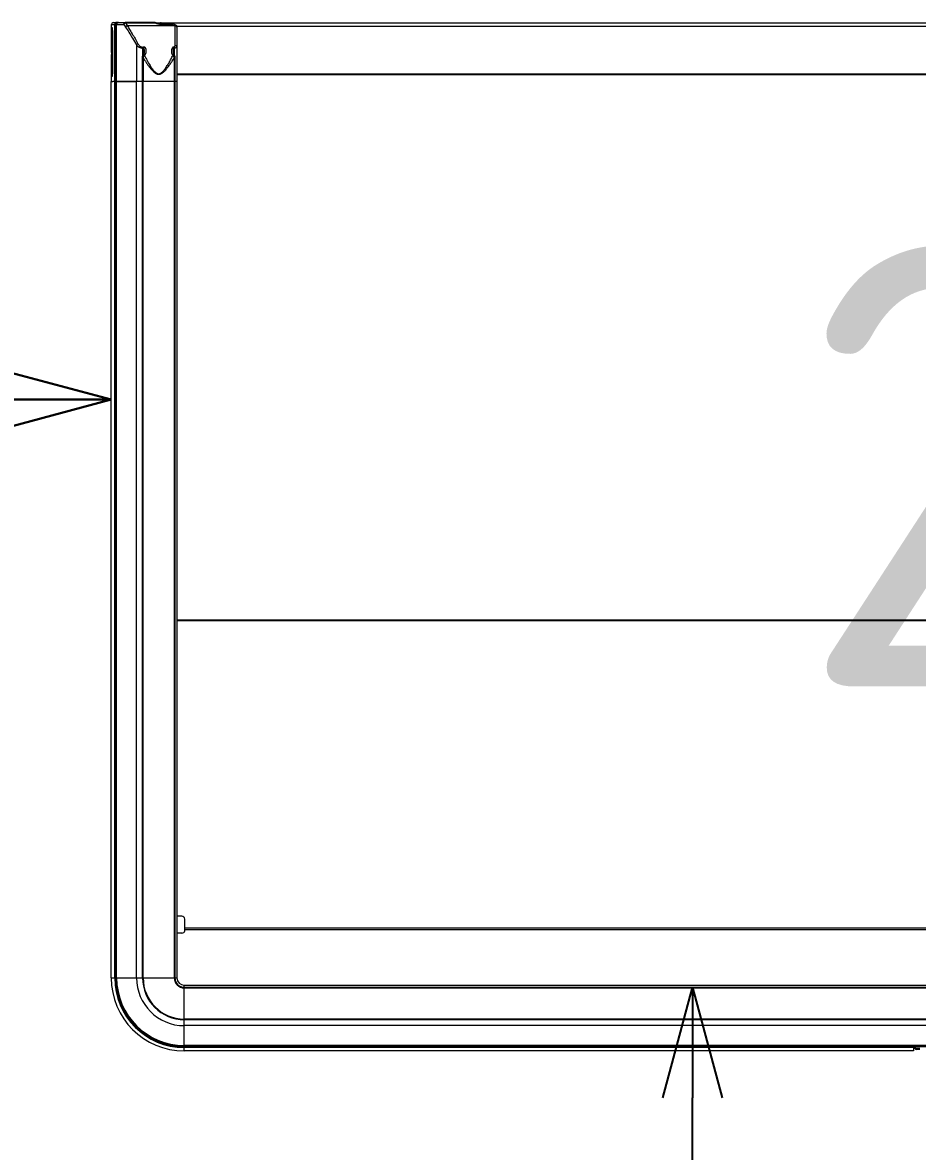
# Model space of a CAD drawing. Extents: x -150237 to 313168, y -187365 to 36962.
# Drawn here: x -35192 to -34583, y -166504 to -165736 of the extents above; entities that cross this region are included whole.
import ezdxf
from ezdxf.enums import TextEntityAlignment as Align

# ---------------------------------------------------------------- set-up
doc = ezdxf.new("R2010")
doc.units = 0
doc.header["$LTSCALE"] = 50
doc.header["$PDMODE"] = 34
doc.header["$PDSIZE"] = 20
doc.layers.get('0').update_dxf_attribs({"linetype": 'CONTINUOUS'})
doc.layers.get('Defpoints').update_dxf_attribs({"linetype": 'CONTINUOUS'})
doc.layers.add('оборудование', color=90, linetype='CONTINUOUS')
doc.layers.add('размеры', color=250, linetype='CONTINUOUS', lineweight=30)
doc.styles.get("Standard").update_dxf_attribs({"font": 'isocpeur.ttf'})
doc.dimstyles.get("Standard").update_dxf_attribs({"dimscale": 0, "dimtxt": 180, "dimasz": 75, "dimexe": 0, "dimexo": 0, "dimgap": 30, "dimtad": 1, "dimdec": 0, "dimdsep": 46, "dimtxsty": 'Standard', "dimblk1": 'OPEN30', "dimblk2": 'OPEN30', "dimsah": 1, "dimcen": 25, "dimadec": 0, "dimazin": 0, "dimtfac": 1, "dimtdec": 0, "dimtmove": 0, "dimatfit": 3, "dimldrblk": 'OPEN30', "dimfxl": 1, "dimtolj": 1, "dimtzin": 0, "dimarcsym": 0})

# ---------------------------------------------------------------- blocks, each defined once
blk = doc.blocks.new('_OPEN30')
at = {"color": 0, "linetype": 'ByBlock'}
for p, q in [((-1, 0.268), (0, 0)), ((0, 0), (-1, -0.268)), ((0, 0), (-1, 0))]:
    blk.add_line(p, q, dxfattribs=at)
blk = doc.blocks.new('*D391')
at = {"layer": 'Defpoints', "color": 0, "transparency": 16777216}
for p in [(-36016.49, -165992.7), (-35131.41, -165992.7), (-36016.49, -166016.43)]:
    blk.add_point(p, dxfattribs=at)
at = {"layer": 'размеры', "color": 0, "lineweight": -2, "transparency": 16777216}
for p, q in [((-36016.49, -166016.43), (-36016.49, -165992.7)), ((-35206.41, -165992.7), (-35941.49, -165992.7))]:
    blk.add_line(p, q, dxfattribs=at)
at = {"layer": 'размеры', "color": 0, "lineweight": -2, "transparency": 16777216, "xscale": 75, "yscale": 75, "zscale": 75, "rotation": 180}
blk.add_blockref('_OPEN30', (-36016.49, -165992.7), dxfattribs=at)
at = {"layer": 'размеры', "color": 0, "lineweight": -2, "transparency": 16777216, "xscale": 75, "yscale": 75, "zscale": 75}
blk.add_blockref('_OPEN30', (-35131.41, -165992.7), dxfattribs=at)
at = {"layer": 'размеры', "color": 0, "lineweight": 5, "transparency": 16777216, "insert": (-35573.95, -165872.7), "char_height": 180, "attachment_point": 5}
blk.add_mtext('\\A1;885', dxfattribs=at)
blk = doc.blocks.new('*U71')
at = {"layer": 'оборудование', "color": 1, "linetype": 'Continuous', "lineweight": 15}
for p, q in [((49.7, 0), (659.7, 0)), ((49.7, -0.04), (49.7, 0)), ((49.7, -0.02), (49.7, -0.14)), ((49.7, -0.04), (49.7, -0.14)), ((49.7, -0.14), (49.7, -0.32)), ((49.7, -0.17), (49.7, -0.32)), ((49.7, -0.32), (49.7, -0.56)), ((49.7, -0.32), (49.7, -0.56)), ((49.7, -0.56), (49.7, -0.88)), ((49.7, -0.88), (49.7, -1.28)), ((49.7, -1.09), (49.7, -2.35)), ((49.7, -1.28), (49.7, -1.77)), ((49.7, -1.77), (49.7, -2.34)), ((49.7, -2.34), (659.7, -2.34)), ((49.7, -2.34), (49.7, -3.01)), ((659.7, -3.01), (49.7, -3.01)), ((49.7, -3.01), (49.7, -3.67)), ((49.7, -3.67), (659.6, -3.67)), ((659.7, -3.67), (659.6, -3.67)), ((659.7, -0.04), (659.7, 0)), ((659.7, -0.04), (659.7, -0.14)), ((659.7, -0.11), (663.26, -0.11)), ((659.7, -0.14), (659.7, -0.32)), ((659.7, -0.32), (659.7, -0.53)), ((659.7, -0.56), (659.7, -0.53)), ((659.7, -0.56), (659.7, -0.79)), ((659.7, -0.88), (659.7, -0.79)), ((659.7, -0.88), (659.7, -1.1)), ((659.7, -1.28), (659.7, -1.09)), ((659.7, -2.31), (659.7, -1.36)), ((698.45, -2.31), (659.7, -2.31)), ((659.7, -2.92), (659.7, -2.31)), ((659.7, -2.92), (659.7, -3.01)), ((698.45, -2.99), (659.7, -2.99)), ((659.7, -3.38), (659.7, -3.01)), ((659.7, -3.38), (659.7, -3.67)), ((659.7, -3.67), (698.45, -3.67)), ((663.25, -0.21), (664.26, -0.21)), ((663.26, -0.45), (663.26, -0.55)), ((664.25, -0.11), (666.33, -0.11)), ((664.26, -0.87), (664.26, -0.77)), ((665.53, -0.88), (693.7, -0.88)), ((665.53, -0.97), (693.7, -0.97)), ((666.33, -0.11), (666.33, -0.26)), ((675.7, -0.11), (666.33, -0.11)), ((666.33, -0.31), (666.33, -0.7)), ((676.41, -0.11), (677.94, -0.11)), ((684.35, -0.11), (678.57, -0.11)), ((678.57, -0.21), (678.57, -0.11)), ((679.25, -0.11), (679.25, -0.11)), ((684.69, -0.11), (686.13, -0.11)), ((686.06, -0.21), (690.26, -0.21)), ((692.33, -0.11), (686.54, -0.11)), ((686.54, -0.21), (686.54, -0.11)), ((690.51, -0.52), (690.51, -0.63)), ((690.76, -0.52), (690.51, -0.52)), ((690.51, -0.62), (690.76, -0.62)), ((690.51, -0.63), (691.05, -0.63)), ((690.76, -0.57), (690.76, -0.52)), ((690.91, -0.57), (690.76, -0.57)), ((690.76, -0.58), (690.76, -0.57)), ((691.07, -0.58), (690.76, -0.58)), ((690.76, -0.58), (690.76, -0.61)), ((690.76, -0.61), (691.05, -0.61)), ((690.91, -0.58), (690.91, -0.57)), ((691.11, -0.58), (691.11, -0.56)), ((691.37, -0.54), (691.37, -0.56)), ((691.81, -0.52), (691.51, -0.52)), ((691.51, -0.55), (691.51, -0.52)), ((691.59, -0.62), (691.59, -0.58)), ((692.6, -0.11), (695.06, -0.11)), ((695.06, -0.77), (695.06, -0.11)), ((695.06, -0.21), (696.06, -0.21)), ((695.06, -0.77), (695.06, -0.87)), ((696.06, -0.11), (698.45, -0.11)), ((696.06, -0.77), (696.06, -0.11)), ((698.45, -0.11), (698.45, -2.31)), ((698.45, -2.31), (698.45, -2.99)), ((698.45, -3.67), (698.45, -2.99)), ((699.7, -3.52), (699.66, -3.22)), ((698.45, -8.47), (696.66, -9.68)), ((699.54, -9.63), (697.7, -10.83)), ((697.7, -10.83), (697.7, -43.44)), ((699.54, -9.63), (699.54, -30)), ((699.7, -9.63), (699.54, -9.63)), ((699.7, -30), (699.7, -9.63)), ((49.7, -17.2), (659.6, -17.2)), ((49.7, -17.2), (49.7, -21.09)), ((49.7, -21.26), (659.7, -21.26)), ((49.7, -21.26), (49.7, -21.7)), ((49.7, -21.7), (659.7, -21.7)), ((49.7, -21.7), (49.7, -42.87)), ((659.6, -17.2), (659.7, -17.2)), ((684.54, -17.2), (659.7, -17.2)), ((659.7, -21.26), (659.7, -17.2)), ((659.7, -21.26), (676.11, -21.26)), ((659.7, -21.7), (659.7, -21.26)), ((659.7, -42.87), (659.7, -21.7)), ((675.82, -21.7), (659.7, -21.7)), ((676.62, -22.03), (675.82, -21.7)), ((682.4, -21.56), (677.26, -21.56)), ((677.85, -23.1), (677.3, -22.71)), ((677.33, -21.6), (682.4, -21.6)), ((677.51, -21.7), (678.06, -22.1)), ((678.41, -22.27), (682.4, -22.27)), ((682.4, -21.6), (682.4, -21.56)), ((683.08, -21.6), (682.4, -21.6)), ((682.4, -22.27), (682.4, -21.6)), ((683.08, -22.27), (682.4, -22.27)), ((683.08, -21.6), (683.07, -21.47)), ((683.08, -22.27), (683.08, -21.6)), ((699.54, -30), (699.7, -30)), ((698.56, -32.79), (698.56, -41.95)), ((698.56, -32.79), (698.75, -32.79)), ((698.75, -32.79), (698.75, -41.95)), ((699.4, -31), (699.28, -31)), ((699.4, -1105.27), (699.4, -31)), ((699.4, -34), (699.5, -34)), ((699.5, -34), (699.5, -572)), ((659.7, -42.87), (49.7, -42.87)), ((49.7, -42.87), (49.7, -43.31)), ((659.7, -43.31), (49.7, -43.31)), ((49.7, -43.31), (49.7, -44.7)), ((659.7, -44.7), (49.7, -44.7)), ((80.22, -48), (80.22, -44.7)), ((91.69, -48), (91.69, -44.7)), ((292.73, -1105.27), (292.73, -44.7)), ((293.07, -1105.27), (293.07, -44.7)), ((675.82, -42.87), (659.7, -42.87)), ((659.7, -43.31), (659.7, -42.87)), ((676.15, -43.31), (659.7, -43.31)), ((659.7, -44.7), (659.7, -43.31)), ((683.51, -44.7), (659.7, -44.7)), ((664.15, -1105.27), (664.15, -44.7)), ((664.66, -1105.27), (664.66, -44.7)), ((677.33, -41.88), (677.74, -41.59)), ((677.43, -42.95), (682.39, -42.95)), ((677.93, -42.6), (677.51, -42.9)), ((682.28, -42.41), (678.36, -42.41)), ((682.39, -42.95), (682.28, -42.41)), ((683.06, -42.79), (682.96, -42.26)), ((684.22, -43.45), (697.57, -43.45)), ((696.72, -44.68), (696.53, -44.7)), ((696.97, -44.65), (696.72, -44.68)), ((697.1, -1105.27), (697.1, -44.59)), ((697.7, -43.44), (697.57, -43.45)), ((698.56, -41.95), (698.75, -41.95)), ((0, -546.05), (0, -49.7)), ((2.34, -546.36), (2.34, -49.7)), ((3.01, -49.7), (3.01, -547.07)), ((3.67, -1100.3), (3.67, -49.8)), ((17.2, -49.8), (17.2, -49.7)), ((17.2, -49.7), (21.09, -49.7)), ((17.2, -1100.3), (17.2, -49.8)), ((21.27, -1100.3), (21.27, -49.7)), ((21.27, -49.7), (21.7, -49.7)), ((21.7, -49.7), (42.87, -49.7)), ((21.7, -1100.3), (21.7, -49.7)), ((42.87, -49.7), (42.87, -1100.3)), ((42.87, -49.7), (43.31, -49.7)), ((43.31, -49.7), (43.31, -1100.3)), ((43.43, -49.7), (44.7, -49.7)), ((44.7, -49.7), (44.7, -1100.3)), ((81.64, -50), (82.46, -50)), ((82.46, -1100), (82.46, -50)), ((82.46, -50), (83.52, -50)), ((83.52, -1100), (83.52, -50)), ((83.52, -50), (89.69, -50)), ((0.04, -546.05), (0, -546.05)), ((0.14, -546.05), (0.04, -546.05)), ((0.32, -546.05), (0.14, -546.05)), ((0.56, -546.05), (0.32, -546.05)), ((0.88, -546.05), (0.56, -546.05)), ((1.28, -546.05), (0.88, -546.05)), ((1.77, -546.05), (1.28, -546.05)), ((1.65, -550.28), (1.65, -547.05)), ((3.05, -547.05), (1.65, -547.05)), ((2.34, -546.05), (1.77, -546.05)), ((1.81, -546.37), (1.81, -546.05)), ((2.21, -546.05), (2.21, -546.1)), ((2.21, -546.1), (2.34, -546.08)), ((3.01, -547.07), (3.05, -547.08)), ((3.05, -547.08), (3.05, -603.02))]:
    blk.add_line(p, q, dxfattribs=at)
at = {"layer": 'оборудование', "color": 1, "linetype": 'Continuous', "lineweight": 15, "flags": 128}
for points in [[(677.51, -21.7), (677.54, -21.73), (677.59, -21.88), (677.57, -22.11), (677.47, -22.39), (677.3, -22.71)], [(677.85, -23.1), (678.01, -22.79), (678.11, -22.51), (678.14, -22.28), (678.09, -22.13), (678.05, -22.1)], [(699.5, -34), (699.44, -33.42), (699.4, -33.23)], [(677.51, -42.9), (677.55, -42.86), (677.6, -42.71), (677.58, -42.48), (677.49, -42.19), (677.33, -41.88)], [(677.92, -42.61), (677.97, -42.57), (678.02, -42.41), (678, -42.18), (677.9, -41.9), (677.74, -41.59)], [(684.22, -43.45), (684.2, -43.7), (684.16, -43.93), (684.1, -44.15), (684.01, -44.34), (683.9, -44.49), (683.78, -44.61), (683.65, -44.68), (683.51, -44.7)]]:
    blk.add_lwpolyline(points, dxfattribs=at)
at = {"layer": 'оборудование', "color": 1, "linetype": 'Continuous', "lineweight": 15}
for centre, radius, start, end in [((49.7, -49.7), 49.7, 90.00004, 179.99961), ((49.7, -49.7), 47.35, 90, 180), ((49.7, -49.7), 46.69, 90, 180), ((49.7, -49.7), 46.03, 90, 180), ((698.45, -1.36), 1.25, 0, 90), ((696.24, -11.11), 1.49, 10.96818, 73.56109), ((49.7, -49.7), 32.5, 90, 180), ((49.7, -49.7), 28.44, 90.00405, 180.00253), ((49.7, -49.7), 28, 90, 180), ((675.59, -21.67), 1.09, 340.50046, 19.16378), ((680.72, -6.15), 15.5, 276.19906, 278.71502), ((683.29, -18.89), 2.1, 19.64876, 53.54537), ((698.45, -30), 1.25, 316.05401, 0), ((49.7, -49.7), 6.83, 90, 180), ((49.7, -49.7), 6.39, 90, 180.0174), ((49.7, -49.7), 5, 90, 180), ((675.71, -42.88), 1.06, 339.2396, 20.80121), ((680.6, -33.4), 9.16, 280.60498, 284.91391), ((680.71, -33.92), 9.18, 280.55279, 284.86904), ((696.66, -43.62), 1.06, 270.33732, 9.6116), ((696.37, -43.54), 1.19, 286.69022, 4.07885), ((81.99, -48.25), 1.79, 171.9516, 258.58114), ((89.69, -48), 2, 270, 0), ((1.65, -547.75), 0.7, 90, 180)]:
    blk.add_arc(centre, radius, start, end, dxfattribs=at)
at = {"layer": 'оборудование', "color": 1, "linetype": 'Continuous', "lineweight": 15, "extrusion": (0, 0, -1)}
for centre, ratio, start_param in [((698.81, -203.16), 0.563237, 3.076466), ((699.91, -203.16), 0.624207, 3.076177)]:
    blk.add_ellipse(centre, major_axis=(0, -203.05), ratio=ratio, start_param=start_param, end_param=3.077671, dxfattribs=at)
at = {"layer": 'оборудование', "color": 1, "linetype": 'Continuous', "lineweight": 15}
for points, knots in [([(49.7, -0.64), (49.7, -0.64), (49.7, -0.69), (49.7, -0.87), (49.7, -1.03)], [0, 0, 0, 0, 0.076915, 1, 1, 1, 1]), ([(49.7, -2.35), (49.7, -2.38), (49.7, -2.44), (49.7, -2.66), (49.7, -2.87), (49.7, -2.99), (49.7, -3.01)], [0, 0, 0, 0, 0.312739, 0.625511, 0.938234, 1, 1, 1, 1]), ([(49.7, -3.67), (49.7, -3.63), (49.7, -3.57), (49.7, -3.34), (49.7, -3.12), (49.7, -3.01)], [0, 0, 0, 0, 0.323418, 0.646828, 1, 1, 1, 1]), ([(49.7, -3.67), (49.7, -4.19), (49.7, -5.22), (49.7, -7.32), (49.7, -9.93), (49.7, -13.08), (49.7, -15.86), (49.7, -17.2)], [0, 0, 0, 0, 0.210212, 0.410236, 0.59927, 0.807419, 1, 1, 1, 1]), ([(49.7, -3.67), (49.7, -4.42), (49.7, -5.56), (49.7, -7.77), (49.7, -9.98), (49.7, -12.92), (49.7, -15.77), (49.7, -17.2)], [0, 0, 0, 0, 0.294332, 0.441396, 0.589008, 0.793023, 1, 1, 1, 1]), ([(659.7, -3.67), (659.7, -4.42), (659.7, -5.55), (659.7, -7.74), (659.7, -9.94), (659.7, -12.88), (659.7, -15.76), (659.7, -17.2)], [0, 0, 0, 0, 0.292467, 0.4386, 0.585269, 0.791121, 1, 1, 1, 1]), ([(659.7, -17.2), (659.7, -16.24), (659.7, -14.31), (659.7, -11.89), (659.7, -9.76), (659.7, -7.54), (659.7, -5.39), (659.7, -4.24), (659.7, -3.67)], [0, 0, 0, 0, 0.1359451, 0.2730252, 0.408898, 0.5454009, 0.7719226, 1, 1, 1, 1]), ([(663.26, -0.18), (663.26, -0.15), (663.26, 0), (663.26, -0.42), (663.26, -0.77)], [0, 0, 0, 0, 0.141972, 1, 1, 1, 1]), ([(663.26, -0.87), (663.26, -0.52), (663.26, -0.1), (663.26, -0.25), (663.26, -0.28)], [0, 0, 0, 0, 0.858028, 1, 1, 1, 1]), ([(663.26, -0.77), (663.28, -0.79), (663.33, -0.84), (663.73, -0.89), (664.31, -0.94), (664.94, -0.97), (665.36, -0.97), (665.53, -0.97)], [0, 0, 0, 0, 0.215641, 0.431295, 0.646704, 0.861366, 1, 1, 1, 1]), ([(664.26, -0.18), (664.26, -0.15), (664.26, 0), (664.26, -0.42), (664.26, -0.77)], [0, 0, 0, 0, 0.141975, 1, 1, 1, 1]), ([(664.26, -0.77), (664.27, -0.78), (664.3, -0.81), (664.52, -0.84), (664.84, -0.86), (665.2, -0.88), (665.43, -0.88), (665.53, -0.88)], [0, 0, 0, 0, 0.215614, 0.431232, 0.646578, 0.8612, 1, 1, 1, 1]), ([(666.33, -0.7), (666.8, -0.69), (668.2, -0.67), (670.5, -0.62), (673.48, -0.53), (676.58, -0.41), (679.6, -0.28), (682.12, -0.17), (683.82, -0.11), (684.47, -0.11), (684.69, -0.11)], [0, 0, 0, 0, 0.05664, 0.170075, 0.285222, 0.442319, 0.603967, 0.761259, 0.923135, 1, 1, 1, 1]), ([(678.57, -0.11), (678.49, -0.11), (678.07, -0.11), (677.14, -0.11), (675.6, -0.14), (674.09, -0.17), (672.42, -0.21), (670.97, -0.24), (668.85, -0.28), (667.38, -0.3), (666.33, -0.31)], [0, 0, 0, 0, 0.038183, 0.191301, 0.344412, 0.497521, 0.573923, 0.727035, 0.80344, 1, 1, 1, 1]), ([(666.33, -0.26), (666.49, -0.26), (667.32, -0.25), (668.77, -0.23), (670.6, -0.2), (672.3, -0.17), (673.84, -0.14), (674.97, -0.12), (675.85, -0.11), (676.21, -0.11), (676.41, -0.11)], [0, 0, 0, 0, 0.0390587, 0.1955902, 0.3521204, 0.5086472, 0.6651696, 0.8216941, 0.8998385, 1, 1, 1, 1]), ([(666.33, -0.41), (666.53, -0.41), (667.57, -0.4), (669.38, -0.37), (671.65, -0.33), (673.37, -0.29), (674.95, -0.25), (676.07, -0.23), (677.18, -0.21), (677.63, -0.21), (677.9, -0.21)], [0, 0, 0, 0, 0.041783, 0.209333, 0.376878, 0.544418, 0.62802, 0.795558, 0.879162, 1, 1, 1, 1]), ([(686.54, -0.11), (686.48, -0.11), (686.18, -0.1), (685.3, -0.11), (683.49, -0.18), (681.53, -0.27), (680.53, -0.32)], [0, 0, 0, 0, 0.0532, 0.266287, 0.62712, 1, 1, 1, 1]), ([(680.53, -0.32), (680.67, -0.33), (681.37, -0.37), (682.85, -0.45), (684.42, -0.52), (685.24, -0.55)], [0, 0, 0, 0, 0.106383, 0.533224, 1, 1, 1, 1]), ([(681.5, -0.38), (681.88, -0.36), (683.22, -0.29), (684.88, -0.22), (685.71, -0.22), (686.06, -0.22)], [0, 0, 0, 0, 0.1889972, 0.6583711, 1, 1, 1, 1]), ([(685.24, -0.55), (685.49, -0.53), (686.76, -0.44), (688.78, -0.3), (690.75, -0.17), (691.99, -0.11), (692.43, -0.11), (692.6, -0.11)], [0, 0, 0, 0, 0.072591, 0.363656, 0.654737, 0.868732, 1, 1, 1, 1]), ([(689.7, -0.57), (689.72, -0.59), (689.75, -0.61), (690, -0.64), (690.37, -0.66), (690.83, -0.68), (691.32, -0.68), (691.79, -0.67), (692.19, -0.65), (692.47, -0.62), (692.57, -0.59), (692.59, -0.57), (692.53, -0.54), (692.29, -0.51), (691.92, -0.49), (691.46, -0.48), (690.97, -0.48), (690.5, -0.49), (690.1, -0.51), (689.82, -0.53), (689.71, -0.56), (689.71, -0.57), (689.7, -0.57)], [0, 0, 0, 0, 0.053855, 0.107713, 0.161522, 0.215206, 0.268755, 0.322235, 0.375748, 0.429381, 0.483148, 0.500052, 0.553875, 0.6077, 0.661463, 0.715116, 0.768682, 0.822209, 0.875755, 0.929375, 0.983094, 1, 1, 1, 1]), ([(692.34, -0.57), (692.33, -0.57), (692.3, -0.55), (692.1, -0.52), (691.79, -0.51), (691.41, -0.5), (691, -0.5), (690.61, -0.5), (690.27, -0.52), (690.04, -0.54), (689.95, -0.56), (689.94, -0.58), (689.99, -0.6), (690.19, -0.63), (690.5, -0.65), (690.88, -0.66), (691.29, -0.66), (691.68, -0.65), (692.01, -0.64), (692.25, -0.61), (692.34, -0.59), (692.34, -0.58), (692.34, -0.57)], [0, 0, 0, 0, 0.053826, 0.107654, 0.161422, 0.215076, 0.268641, 0.322166, 0.375709, 0.429328, 0.483054, 0.499958, 0.553812, 0.607666, 0.661474, 0.715154, 0.768706, 0.822188, 0.875704, 0.929332, 0.983099, 1, 1, 1, 1]), ([(691.11, -0.56), (691.09, -0.56), (691.06, -0.56), (690.99, -0.57), (690.94, -0.57), (690.91, -0.57)], [0, 0, 0, 0, 0.327758, 0.592408, 1, 1, 1, 1]), ([(691.05, -0.61), (691.08, -0.61), (691.14, -0.61), (691.23, -0.61), (691.27, -0.61), (691.3, -0.61)], [0, 0, 0, 0, 0.407283, 0.70132, 1, 1, 1, 1]), ([(691.05, -0.63), (691.12, -0.63), (691.22, -0.63), (691.35, -0.63), (691.41, -0.63), (691.44, -0.62)], [0, 0, 0, 0, 0.5242488, 0.7607546, 1, 1, 1, 1]), ([(691.36, -0.58), (691.34, -0.58), (691.3, -0.58), (691.2, -0.58), (691.12, -0.58), (691.07, -0.58)], [0, 0, 0, 0, 0.217212, 0.488311, 1, 1, 1, 1]), ([(691.37, -0.54), (691.33, -0.54), (691.27, -0.55), (691.18, -0.56), (691.13, -0.56), (691.11, -0.56)], [0, 0, 0, 0, 0.561224, 0.778823, 1, 1, 1, 1]), ([(691.26, -0.57), (691.28, -0.57), (691.31, -0.57), (691.36, -0.56), (691.38, -0.56), (691.4, -0.56)], [0, 0, 0, 0, 0.343471, 0.668846, 1, 1, 1, 1]), ([(691.59, -0.58), (691.55, -0.58), (691.47, -0.57), (691.36, -0.57), (691.29, -0.57), (691.26, -0.57)], [0, 0, 0, 0, 0.410741, 0.8213529, 1, 1, 1, 1]), ([(691.3, -0.61), (691.31, -0.61), (691.34, -0.61), (691.37, -0.61), (691.39, -0.61), (691.4, -0.6)], [0, 0, 0, 0, 0.305666, 0.585163, 1, 1, 1, 1]), ([(691.44, -0.6), (691.44, -0.59), (691.44, -0.59), (691.4, -0.59), (691.37, -0.59), (691.36, -0.58)], [0, 0, 0, 0, 0.429714, 0.838555, 1, 1, 1, 1]), ([(691.4, -0.56), (691.42, -0.56), (691.48, -0.56), (691.55, -0.55), (691.6, -0.54), (691.63, -0.54)], [0, 0, 0, 0, 0.318158, 0.658529, 1, 1, 1, 1]), ([(691.4, -0.6), (691.41, -0.6), (691.42, -0.6), (691.44, -0.6), (691.44, -0.6), (691.44, -0.6)], [0, 0, 0, 0, 0.273323, 0.536418, 1, 1, 1, 1]), ([(691.44, -0.62), (691.48, -0.62), (691.53, -0.62), (691.59, -0.62), (691.62, -0.62), (691.64, -0.61)], [0, 0, 0, 0, 0.454159, 0.722896, 1, 1, 1, 1]), ([(691.71, -0.6), (691.7, -0.59), (691.7, -0.59), (691.65, -0.58), (691.6, -0.58), (691.59, -0.58)], [0, 0, 0, 0, 0.376591, 0.81712, 1, 1, 1, 1]), ([(691.64, -0.61), (691.65, -0.61), (691.67, -0.61), (691.7, -0.6), (691.71, -0.6), (691.71, -0.6)], [0, 0, 0, 0, 0.300904, 0.575372, 1, 1, 1, 1]), ([(693.7, -0.97), (693.97, -0.97), (694.5, -0.96), (695.2, -0.93), (695.74, -0.87), (696.02, -0.82), (696.05, -0.78), (696.06, -0.77)], [0, 0, 0, 0, 0.213649, 0.427277, 0.641343, 0.856248, 1, 1, 1, 1]), ([(693.7, -0.88), (693.86, -0.88), (694.16, -0.88), (694.57, -0.86), (694.87, -0.83), (695.04, -0.79), (695.06, -0.77), (695.06, -0.77)], [0, 0, 0, 0, 0.213721, 0.42744, 0.641531, 0.856384, 1, 1, 1, 1]), ([(699.66, -3.22), (699.63, -3.14), (699.56, -2.93), (699.38, -2.69), (699.15, -2.5), (698.85, -2.35), (698.61, -2.33), (698.45, -2.31)], [0, 0, 0, 0, 0.1646141, 0.4025792, 0.5600882, 0.7123478, 1, 1, 1, 1]), ([(699.7, -3.52), (699.68, -3.45), (699.65, -3.3), (699.4, -3.15), (699.14, -3.06), (698.85, -3.01), (698.61, -3), (698.45, -2.99)], [0, 0, 0, 0, 0.24993, 0.498805, 0.632655, 0.760981, 1, 1, 1, 1]), ([(698.45, -3.67), (698.45, -4.3), (698.45, -5.53), (698.45, -7.51), (698.45, -8.47)], [0, 0, 0, 0, 0.515545, 1, 1, 1, 1]), ([(698.45, -3.67), (698.59, -3.68), (698.81, -3.7), (699.11, -3.84), (699.34, -4.01), (699.52, -4.24), (699.66, -4.53), (699.69, -4.75), (699.7, -4.9)], [0, 0, 0, 0, 0.208703, 0.344039, 0.499747, 0.645552, 0.777692, 1, 1, 1, 1]), ([(699.67, -3.26), (699.68, -3.31), (699.7, -3.4), (699.7, -3.48), (699.7, -3.52)], [0, 0, 0, 0, 0.517651, 1, 1, 1, 1]), ([(699.7, -1.36), (699.7, -1.45), (699.7, -1.63), (699.7, -2.89), (699.7, -3.52)], [0, 0, 0, 0, 0.5, 1, 1, 1, 1]), ([(699.7, -4.9), (699.7, -4.85), (699.7, -4.76), (699.7, -4.45), (699.7, -4.04), (699.7, -3.69), (699.7, -3.52)], [0, 0, 0, 0, 0.245925, 0.499994, 0.754072, 1, 1, 1, 1]), ([(699.7, -4.9), (699.7, -5.3), (699.7, -6.11), (699.7, -7.66), (699.7, -8.98), (699.7, -9.63)], [0, 0, 0, 0, 0.33682, 0.670771, 1, 1, 1, 1]), ([(696.66, -9.68), (695.5, -10.44), (693.19, -11.96), (689.11, -14.51), (686.07, -16.3), (684.54, -17.2)], [0, 0, 0, 0, 0.334071, 0.665999, 1, 1, 1, 1]), ([(697.7, -10.83), (696.85, -11.37), (695.1, -12.48), (692.09, -14.29), (688.82, -16.21), (686.45, -17.52), (685.27, -18.18)], [0, 0, 0, 0, 0.243265, 0.500026, 0.74912, 1, 1, 1, 1]), ([(698.45, -8.47), (698.58, -8.5), (698.83, -8.58), (699.17, -8.86), (699.43, -9.22), (699.5, -9.5), (699.54, -9.63)], [0, 0, 0, 0, 0.242324, 0.500015, 0.757691, 1, 1, 1, 1]), ([(699.7, -9.63), (699.69, -9.49), (699.66, -9.25), (699.5, -8.98), (699.33, -8.79), (699.13, -8.65), (698.84, -8.51), (698.61, -8.48), (698.45, -8.47)], [0, 0, 0, 0, 0.239449, 0.383012, 0.500001, 0.644422, 0.760534, 1, 1, 1, 1]), ([(49.7, -17.2), (49.7, -17.6), (49.7, -18.4), (49.7, -19.79), (49.7, -20.69), (49.7, -21.02)], [0, 0, 0, 0, 0.388614, 0.777226, 1, 1, 1, 1]), ([(49.7, -21.27), (49.7, -21.27), (49.7, -21.24), (49.7, -21.33), (49.7, -21.5), (49.7, -21.65), (49.7, -21.7)], [0, 0, 0, 0, 0.023065, 0.415482, 0.807923, 1, 1, 1, 1]), ([(49.7, -21.7), (49.7, -22.41), (49.7, -23.81), (49.7, -26.25), (49.7, -28.83), (49.7, -31.51), (49.7, -34.22), (49.7, -36.87), (49.7, -39.39), (49.7, -41.39), (49.7, -42.47), (49.7, -42.87)], [0, 0, 0, 0, 0.116692, 0.233384, 0.350078, 0.46677, 0.583462, 0.700154, 0.816845, 0.933538, 1, 1, 1, 1]), ([(675.82, -21.7), (675.28, -22.02), (674.2, -22.67), (672.5, -23.76), (670.89, -24.86), (669.45, -25.92), (668.28, -26.85), (667.27, -27.73), (666.38, -28.61), (665.66, -29.45), (665.08, -30.31), (664.65, -31.23), (664.47, -32.27), (664.61, -33.13), (664.85, -33.78), (665.15, -34.37), (665.64, -35.09), (666.37, -35.95), (667.26, -36.83), (668.28, -37.72), (669.33, -38.55), (670.38, -39.34), (671.45, -40.1), (672.51, -40.81), (673.66, -41.56), (674.75, -42.24), (675.51, -42.68), (675.82, -42.87)], [0, 0, 0, 0, 0.062388, 0.124648, 0.194527, 0.249367, 0.292422, 0.334104, 0.373821, 0.407556, 0.436545, 0.467997, 0.499425, 0.530824, 0.546008, 0.562328, 0.591387, 0.625232, 0.665388, 0.707428, 0.750667, 0.790935, 0.831069, 0.875112, 0.912774, 0.963954, 1, 1, 1, 1]), ([(677.3, -22.71), (676.15, -23.28), (673.84, -24.43), (670.9, -26.13), (668.63, -27.62), (667.01, -28.87), (665.91, -29.92), (665.32, -30.78), (665.08, -31.26), (664.92, -31.75), (664.86, -32.28), (664.92, -32.8), (665.13, -33.47), (665.58, -34.2), (666.27, -34.99), (667.08, -35.74), (668.05, -36.51), (669.16, -37.3), (670.71, -38.3), (672.67, -39.47), (674.99, -40.73), (676.55, -41.5), (677.33, -41.88)], [0, 0, 0, 0, 0.124134, 0.248722, 0.316669, 0.373481, 0.436156, 0.452686, 0.46767, 0.483884, 0.499226, 0.514569, 0.530733, 0.56222, 0.59114, 0.625246, 0.662094, 0.703892, 0.750745, 0.831918, 0.916603, 1, 1, 1, 1]), ([(676.11, -21.28), (676.08, -21.29), (676.02, -21.3), (675.92, -21.46), (675.86, -21.62), (675.82, -21.7)], [0, 0, 0, 0, 0.378447, 0.665696, 1, 1, 1, 1]), ([(676.11, -21.26), (676.14, -21.27), (676.18, -21.27), (676.25, -21.27), (676.33, -21.28), (676.46, -21.28), (676.56, -21.3), (676.62, -21.31)], [0, 0, 0, 0, 0.214056, 0.310763, 0.408431, 0.640609, 1, 1, 1, 1]), ([(676.62, -21.31), (676.77, -21.35), (677.09, -21.43), (677.36, -21.6), (677.51, -21.7)], [0, 0, 0, 0, 0.448082, 1, 1, 1, 1]), ([(676.62, -22.03), (676.74, -22.13), (677, -22.32), (677.2, -22.57), (677.3, -22.71)], [0, 0, 0, 0, 0.475985, 1, 1, 1, 1]), ([(677.85, -23.1), (678.31, -23.33), (679.24, -23.79), (680.74, -23.87), (681.96, -23.63), (682.7, -23.14), (682.97, -22.75), (683.06, -22.48), (683.07, -22.34), (683.08, -22.27)], [0, 0, 0, 0, 0.249569, 0.498908, 0.748632, 0.873849, 0.936747, 0.969022, 1, 1, 1, 1]), ([(678.06, -22.1), (678.27, -22.22), (678.77, -22.5), (679.44, -22.54), (679.82, -22.57)], [0, 0, 0, 0, 0.429927, 1, 1, 1, 1]), ([(679.81, -22.56), (679.84, -22.56), (680.29, -22.59), (680.96, -22.54), (681.75, -22.48), (682.16, -22.41), (682.35, -22.34), (682.39, -22.3), (682.4, -22.28), (682.4, -22.27), (682.4, -22.27)], [0, 0, 0, 0, 0.026793, 0.514375, 0.761238, 0.929995, 0.975474, 0.989612, 0.995101, 1, 1, 1, 1]), ([(684.54, -17.2), (684.25, -17.44), (683.68, -17.92), (682.95, -18.92), (682.52, -19.96), (682.37, -20.87), (682.39, -21.33), (682.4, -21.56)], [0, 0, 0, 0, 0.249872, 0.499712, 0.749429, 0.875814, 1, 1, 1, 1]), ([(685.27, -18.18), (684.72, -18.54), (683.89, -19.08), (683.23, -20.17), (683.05, -20.91), (683.06, -21.29), (683.07, -21.47)], [0, 0, 0, 0, 0.498664, 0.74841, 0.876066, 1, 1, 1, 1]), ([(698.56, -32.79), (698.58, -32.5), (698.61, -31.91), (698.84, -31.11), (699.15, -30.45), (699.41, -30.15), (699.54, -30)], [0, 0, 0, 0, 0.249208, 0.499052, 0.749258, 1, 1, 1, 1]), ([(699.54, -30), (699.55, -30.1), (699.59, -30.27), (699.55, -30.52), (699.48, -30.71), (699.39, -30.82), (699.35, -30.86)], [0, 0, 0, 0, 0.3024137, 0.5127742, 0.795172, 1, 1, 1, 1]), ([(699.35, -30.87), (699.27, -30.97), (699.1, -31.17), (698.92, -31.61), (698.78, -32.15), (698.76, -32.58), (698.75, -32.79)], [0, 0, 0, 0, 0.252348, 0.50132, 0.748436, 1, 1, 1, 1]), ([(49.7, -42.87), (49.7, -42.97), (49.7, -43.17), (49.7, -43.29), (49.7, -43.3), (49.7, -43.31)], [0, 0, 0, 0, 0.397551, 0.795072, 1, 1, 1, 1]), ([(49.7, -43.45), (49.7, -43.49), (49.7, -43.76), (49.7, -44.16), (49.7, -44.55), (49.7, -44.69), (49.7, -44.7), (49.7, -44.7)], [0, 0, 0, 0, 0.063323, 0.347528, 0.631764, 0.915968, 1, 1, 1, 1]), ([(675.82, -42.87), (675.97, -42.83), (676.28, -42.74), (676.56, -42.58), (676.7, -42.5)], [0, 0, 0, 0, 0.4782703, 1, 1, 1, 1]), ([(676.15, -43.31), (676.1, -43.29), (676.03, -43.26), (675.92, -43.08), (675.86, -42.95), (675.82, -42.87)], [0, 0, 0, 0, 0.458142, 0.698477, 1, 1, 1, 1]), ([(676.7, -43.25), (676.63, -43.27), (676.52, -43.29), (676.38, -43.3), (676.3, -43.3), (676.22, -43.31), (676.18, -43.31), (676.15, -43.31)], [0, 0, 0, 0, 0.360163, 0.596351, 0.695734, 0.79252, 1, 1, 1, 1]), ([(676.7, -42.5), (676.81, -42.41), (677.05, -42.23), (677.23, -42), (677.33, -41.88)], [0, 0, 0, 0, 0.4752598, 1, 1, 1, 1]), ([(677.51, -42.9), (677.38, -42.98), (677.12, -43.14), (676.83, -43.22), (676.7, -43.25)], [0, 0, 0, 0, 0.550055, 1, 1, 1, 1]), ([(682.96, -42.26), (682.94, -42.19), (682.91, -42.06), (682.78, -41.83), (682.48, -41.49), (681.74, -41.05), (680.56, -40.85), (679.1, -40.93), (678.2, -41.37), (677.74, -41.59)], [0, 0, 0, 0, 0.030613, 0.063256, 0.126214, 0.251697, 0.501508, 0.750239, 1, 1, 1, 1]), ([(679.7, -42.15), (679.32, -42.17), (678.66, -42.21), (678.15, -42.49), (677.93, -42.6)], [0, 0, 0, 0, 0.571984, 1, 1, 1, 1]), ([(682.28, -42.41), (682.26, -42.4), (681.89, -42.16), (680.96, -42.2), (680.13, -42.17), (679.7, -42.15)], [0, 0, 0, 0, 0.030235, 0.4993, 1, 1, 1, 1]), ([(682.39, -42.95), (682.4, -43.07), (682.43, -43.33), (682.55, -43.8), (682.78, -44.28), (683.06, -44.55), (683.31, -44.68), (683.44, -44.69), (683.51, -44.7)], [0, 0, 0, 0, 0.123069, 0.251568, 0.501011, 0.751476, 0.84399, 1, 1, 1, 1]), ([(683.06, -42.79), (683.08, -42.85), (683.12, -42.98), (683.29, -43.17), (683.65, -43.4), (683.99, -43.43), (684.22, -43.45)], [0, 0, 0, 0, 0.116281, 0.251552, 0.502552, 1, 1, 1, 1]), ([(696.53, -44.7), (695.31, -44.7), (692.88, -44.7), (688.5, -44.7), (685.17, -44.7), (683.51, -44.7)], [0, 0, 0, 0, 0.333227, 0.66676, 1, 1, 1, 1]), ([(698.75, -41.95), (698.73, -42.24), (698.69, -42.85), (698.31, -43.71), (697.7, -44.39), (697.22, -44.56), (696.97, -44.65)], [0, 0, 0, 0, 0.225812, 0.473599, 0.734098, 1, 1, 1, 1]), ([(697.7, -43.44), (697.81, -43.4), (698.03, -43.33), (698.31, -43.01), (698.48, -42.62), (698.55, -42.24), (698.56, -42.04), (698.56, -41.95)], [0, 0, 0, 0, 0.2506699, 0.5004241, 0.7496022, 0.8756872, 1, 1, 1, 1]), ([(0, -49.7), (4.42, -49.7), (5.55, -49.7), (7.74, -49.7), (9.94, -49.7), (12.88, -49.7), (15.76, -49.7), (17.2, -49.7)], [0, 0, 0, 0, 0.292467, 0.438601, 0.585268, 0.79112, 1, 1, 1, 1]), ([(3.67, -49.7), (4.43, -49.7), (5.56, -49.7), (7.77, -49.7), (9.98, -49.7), (12.92, -49.7), (15.77, -49.7), (17.2, -49.7)], [0, 0, 0, 0, 0.294332, 0.441396, 0.589008, 0.793023, 1, 1, 1, 1]), ([(17.2, -49.7), (17.6, -49.7), (18.4, -49.7), (19.79, -49.7), (20.69, -49.7), (21.02, -49.7)], [0, 0, 0, 0, 0.388603, 0.777227, 1, 1, 1, 1]), ([(21.27, -49.7), (21.27, -49.7), (21.24, -49.7), (21.33, -49.7), (21.5, -49.7), (21.65, -49.7), (21.7, -49.7)], [0, 0, 0, 0, 0.017276, 0.412022, 0.806821, 1, 1, 1, 1]), ([(21.7, -49.7), (22.41, -49.7), (23.81, -49.7), (26.25, -49.7), (28.83, -49.7), (31.51, -49.7), (34.22, -49.7), (36.87, -49.7), (39.39, -49.7), (41.39, -49.7), (42.47, -49.7), (42.87, -49.7)], [0, 0, 0, 0, 0.116691, 0.233386, 0.350079, 0.466772, 0.583463, 0.700152, 0.816846, 0.933538, 1, 1, 1, 1]), ([(43.31, -49.7), (43.29, -49.7), (43.26, -49.7), (43.08, -49.7), (42.92, -49.7), (42.87, -49.7)], [0, 0, 0, 0, 0.397519, 0.795084, 1, 1, 1, 1]), ([(43.49, -49.7), (43.53, -49.7), (43.77, -49.7), (44.16, -49.7), (44.55, -49.7), (44.69, -49.7), (44.7, -49.7), (44.7, -49.7)], [0, 0, 0, 0, 0.042732, 0.333183, 0.623666, 0.914123, 1, 1, 1, 1]), ([(0.95, -550.28), (0.95, -549.96), (0.95, -549.47), (0.95, -548.88), (0.95, -548.48), (0.95, -548.15), (0.95, -547.84), (0.95, -547.79), (0.95, -547.75)], [0, 0, 0, 0, 0.239444, 0.369913, 0.500004, 0.630473, 0.760562, 1, 1, 1, 1]), ([(2.21, -546.1), (2.13, -546.12), (1.97, -546.15), (1.83, -546.24), (1.8, -546.38), (1.86, -546.57), (2.03, -546.81), (2.25, -546.99), (2.41, -547.07), (2.43, -547.08)], [0, 0, 0, 0, 0.14039, 0.280744, 0.423368, 0.579145, 0.759093, 0.964263, 1, 1, 1, 1]), ([(3.01, -547.07), (2.91, -547.01), (2.68, -546.89), (2.45, -546.64), (2.33, -546.45), (2.35, -546.37), (2.35, -546.36)], [0, 0, 0, 0, 0.265902, 0.594085, 0.924212, 1, 1, 1, 1])]:
    blk.add_open_spline(points, degree=3, knots=knots, dxfattribs=at)
blk = doc.blocks.new('*D395')
at = {"color": 0, "lineweight": -2, "transparency": 16777216}
for p, q in [((-34735.85, -168818.16), (-34735.85, -166467.7)), ((-36571.64, -168893.16), (-34735.85, -168893.16))]:
    blk.add_line(p, q, dxfattribs=at)
at = {"layer": 'Defpoints', "color": 0, "transparency": 16777216}
for p in [(-34735.85, -166392.7), (-34735.85, -166392.7), (-36571.64, -168893.16)]:
    blk.add_point(p, dxfattribs=at)
at = {"color": 0, "lineweight": -2, "transparency": 16777216, "xscale": 75, "yscale": 75, "zscale": 75}
for p, rotation in [((-34735.85, -166392.7), 90), ((-34735.85, -168893.16), 270)]:
    blk.add_blockref('_OPEN30', p, dxfattribs=dict(at, rotation=rotation))
at = {"color": 0, "transparency": 16777216, "insert": (-34855.85, -167007.12), "char_height": 180, "attachment_point": 5, "rotation": 90}
blk.add_mtext('\\A1;2500', dxfattribs=at)

msp = doc.modelspace()

# ---------------------------------------------------------------- block references
at = {"lineweight": 5, "rotation": 90}
msp.add_blockref('*U71', (-35131.41, -166435.9), dxfattribs=at)

# ---------------------------------------------------------------- texts
at = {"width": 0.96875}
msp.add_text('2', height=300, dxfattribs=at).set_placement((-34566.21, -166187.9), align=Align.CENTER)

# ---------------------------------------------------------------- dimensions: what is measured, and where the dimension line sits
dim = msp.add_linear_dim(base=(-34735.85, -166392.7), p1=(-36571.64, -168893.16), p2=(-34735.85, -166392.7), angle=90, dimstyle='Standard', override={"dimscale": 1, "dimarcsym": 2})
dim.commit()
dim.dimension.update_dxf_attribs({"geometry": '*D395', "text_midpoint": (-34735.85, -167007.12), "dimtype": 160})
at = {"layer": 'размеры', "lineweight": 5}
dim = msp.add_linear_dim(base=(-36016.49, -165992.7), p1=(-35131.41, -165992.7), p2=(-36016.49, -166016.43), dimstyle='Standard', override={"dimscale": 1}, dxfattribs=at)
dim.commit()
dim.dimension.update_dxf_attribs({"geometry": '*D391', "text_midpoint": (-35573.95, -165872.7)})

doc.saveas('drawing.dxf')
